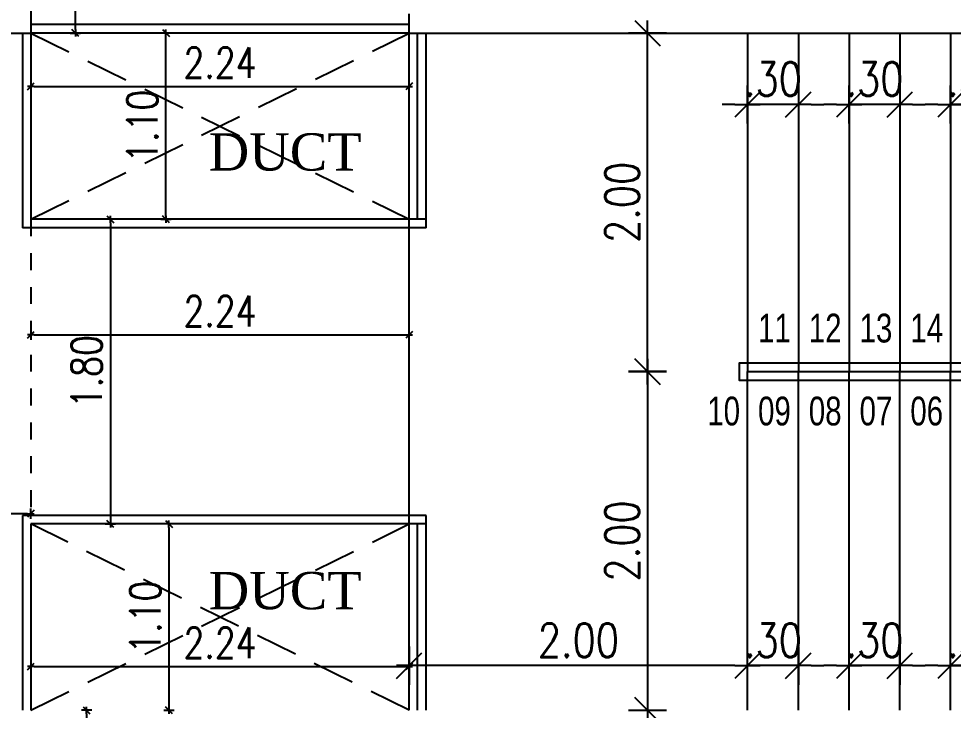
# Model space of a CAD drawing. Header units: inches. Extents: x 14235 to 14499, y 0 to 2549.
# Drawn here: x 14476.46 to 14481.99, y 2365.37 to 2369.46 of the extents above; entities that cross this region are included whole.
import ezdxf
from ezdxf.enums import TextEntityAlignment as Align

# ---------------------------------------------------------------- set-up
doc = ezdxf.new("R2010")
doc.units = ezdxf.units.IN
doc.header["$LTSCALE"] = 0.25
doc.header["$MEASUREMENT"] = 0
doc.header["$PDMODE"] = 35
doc.linetypes.add('DASHEDX2', pattern=[1.5, 1, -0.5])
for name, color, linetype in [('dimension', 7, 'Continuous'), ('proj-external', 7, 'DASHEDX2'), ('proj-internal', 1, 'DASHEDX2'), ('Stair', 56, 'Continuous'), ('steel', 251, 'Continuous'), ('text-large', 7, 'Continuous'), ('wall', 7, 'Continuous'), ('WORK TEX', 6, 'Continuous'), ('WORKING DIM', 7, 'Continuous')]:
    doc.layers.add(name, color=color, linetype=linetype)
doc.styles.add('ARIAL', font='TIMES_0.TTF')
doc.styles.add('ARL', font='swisscl_0.ttf')
doc.styles.add('romans', font='romans.shx', dxfattribs={"width": 0.8})
doc.dimstyles.new('121', dxfattribs={"dimscale": 0.1, "dimtxt": 1.8, "dimasz": 0.2, "dimexe": 0.03125, "dimexo": 0.25, "dimgap": 0.5, "dimtad": 1, "dimzin": 4, "dimdsep": 46, "dimtxsty": 'romans', "dimblk1": 'MINITICK', "dimblk2": 'MINITICK', "dimsah": 1, "dimcen": 1, "dimse1": 1, "dimse2": 1, "dimclrd": 252, "dimclre": 256, "dimclrt": 7, "dimadec": 3, "dimazin": 0, "dimtfac": 0.8, "dimtix": 1, "dimtmove": 2, "dimatfit": 3, "dimfxl": 0, "dimtolj": 1, "dimtzin": 3, "dimarcsym": 0})
doc.dimstyles.new('minitick-100', dxfattribs={"dimscale": 0.1, "dimtxt": 2, "dimasz": 0.75, "dimexe": 0.03125, "dimexo": 0.25, "dimgap": 0.5, "dimtad": 1, "dimzin": 4, "dimdsep": 46, "dimtxsty": 'romans', "dimblk1": 'MINITICK', "dimblk2": 'MINITICK', "dimsah": 1, "dimcen": 1, "dimse1": 1, "dimse2": 1, "dimclrd": 252, "dimclre": 256, "dimclrt": 256, "dimadec": 3, "dimazin": 0, "dimtfac": 0.8, "dimtix": 1, "dimtmove": 2, "dimatfit": 3, "dimfxl": 0, "dimtolj": 1, "dimtzin": 3, "dimarcsym": 0})

# ---------------------------------------------------------------- blocks, each defined once
blk = doc.blocks.new('MINITICK')
at = {"color": 7}
for p, q in [((0, -1.5), (0, 1.5)), ((1, 1), (-1, -1)), ((-1, 0), (1, 0))]:
    blk.add_line(p, q, dxfattribs=at)
blk = doc.blocks.new('*D1851')
at = {"layer": 'Defpoints', "color": 0, "transparency": 16777216}
for p in [(14477.0555, 2371.0149), (14476.7967, 2369.3762), (14477.0555, 2369.3762)]:
    blk.add_point(p, dxfattribs=at)
at = {"layer": 'WORKING DIM', "color": 252, "lineweight": -2, "transparency": 16777216}
for p, q in [((14476.7967, 2370.9949), (14476.7967, 2370.8689)), ((14476.7967, 2369.3962), (14476.7967, 2370.3438))]:
    blk.add_line(p, q, dxfattribs=at)
at = {"layer": 'WORKING DIM', "color": 252, "lineweight": -2, "transparency": 16777216, "xscale": 0.02, "yscale": 0.02, "zscale": 0.02}
for p, rotation in [((14476.7967, 2371.0149), 90), ((14476.7967, 2369.3762), 270)]:
    blk.add_blockref('MINITICK', p, dxfattribs=dict(at, rotation=rotation))
at = {"layer": 'WORKING DIM', "color": 7, "transparency": 16777216, "insert": (14476.6722, 2370.6063), "char_height": 0.18, "attachment_point": 5, "rotation": 90, "style": 'romans'}
blk.add_mtext('\\A1;1.64', dxfattribs=at)
blk = doc.blocks.new('*D1919')
at = {"layer": 'Defpoints', "color": 0, "transparency": 16777216}
for p in [(14476.8045, 2365.3747), (14476.7237, 2363.736), (14476.8632, 2363.736)]:
    blk.add_point(p, dxfattribs=at)
at = {"layer": 'WORKING DIM', "color": 252, "lineweight": -2, "transparency": 16777216}
blk.add_line((14476.8632, 2365.3547), (14476.8632, 2363.756), dxfattribs=at)
at = {"layer": 'WORKING DIM', "color": 252, "lineweight": -2, "transparency": 16777216, "xscale": 0.02, "yscale": 0.02, "zscale": 0.02}
for p, rotation in [((14476.8632, 2365.3747), 90), ((14476.8632, 2363.736), 270)]:
    blk.add_blockref('MINITICK', p, dxfattribs=dict(at, rotation=rotation))
at = {"layer": 'WORKING DIM', "color": 7, "transparency": 16777216, "insert": (14476.7232, 2364.5553), "char_height": 0.18, "attachment_point": 5, "rotation": 90, "style": 'romans'}
blk.add_mtext('\\A1;1.64', dxfattribs=at)
blk = doc.blocks.new('*D1671')
at = {"layer": 'Defpoints', "color": 0, "ltscale": 10, "transparency": 16777216}
for p in [(14481.9699, 2365.7133), (14482.2699, 2365.7133), (14481.9699, 2365.6385)]:
    blk.add_point(p, dxfattribs=at)
at = {"layer": 'dimension', "color": 252, "lineweight": -2, "ltscale": 10, "transparency": 16777216}
for p, q in [((14481.8949, 2365.6385), (14481.8199, 2365.6385)), ((14482.2699, 2365.6385), (14481.9699, 2365.6385)), ((14482.3449, 2365.6385), (14482.4199, 2365.6385))]:
    blk.add_line(p, q, dxfattribs=at)
at = {"layer": 'dimension', "color": 252, "lineweight": -2, "ltscale": 10, "transparency": 16777216, "xscale": 0.07500000000000001, "yscale": 0.07500000000000001, "zscale": 0.07500000000000001}
blk.add_blockref('MINITICK', (14481.9699, 2365.6385), dxfattribs=at)
at = {"layer": 'dimension', "color": 252, "lineweight": -2, "ltscale": 10, "transparency": 16777216, "xscale": 0.07500000000000001, "yscale": 0.07500000000000001, "zscale": 0.07500000000000001, "rotation": 180}
blk.add_blockref('MINITICK', (14482.2699, 2365.6385), dxfattribs=at)
at = {"layer": 'dimension', "ltscale": 10, "transparency": 16777216, "insert": (14482.1199, 2365.7885), "char_height": 0.2, "attachment_point": 5, "style": 'romans'}
blk.add_mtext('\\A1;.30', dxfattribs=at)
blk = doc.blocks.new('*D1672')
at = {"layer": 'Defpoints', "color": 0, "ltscale": 10, "transparency": 16777216}
for p in [(14481.3699, 2365.7133), (14481.6699, 2365.7133), (14481.3699, 2365.6385)]:
    blk.add_point(p, dxfattribs=at)
at = {"layer": 'dimension', "color": 252, "lineweight": -2, "ltscale": 10, "transparency": 16777216}
for p, q in [((14481.2949, 2365.6385), (14481.2199, 2365.6385)), ((14481.6699, 2365.6385), (14481.3699, 2365.6385)), ((14481.7449, 2365.6385), (14481.8199, 2365.6385))]:
    blk.add_line(p, q, dxfattribs=at)
at = {"layer": 'dimension', "color": 252, "lineweight": -2, "ltscale": 10, "transparency": 16777216, "xscale": 0.07500000000000001, "yscale": 0.07500000000000001, "zscale": 0.07500000000000001}
blk.add_blockref('MINITICK', (14481.3699, 2365.6385), dxfattribs=at)
at = {"layer": 'dimension', "color": 252, "lineweight": -2, "ltscale": 10, "transparency": 16777216, "xscale": 0.07500000000000001, "yscale": 0.07500000000000001, "zscale": 0.07500000000000001, "rotation": 180}
blk.add_blockref('MINITICK', (14481.6699, 2365.6385), dxfattribs=at)
at = {"layer": 'dimension', "ltscale": 10, "transparency": 16777216, "insert": (14481.5199, 2365.7885), "char_height": 0.2, "attachment_point": 5, "style": 'romans'}
blk.add_mtext('\\A1;.30', dxfattribs=at)
blk = doc.blocks.new('*D1673')
at = {"layer": 'Defpoints', "color": 0, "ltscale": 10, "transparency": 16777216}
for p in [(14480.7699, 2365.7133), (14481.0699, 2365.7133), (14480.7699, 2365.6385)]:
    blk.add_point(p, dxfattribs=at)
at = {"layer": 'dimension', "color": 252, "lineweight": -2, "ltscale": 10, "transparency": 16777216}
for p, q in [((14480.6949, 2365.6385), (14480.6199, 2365.6385)), ((14481.0699, 2365.6385), (14480.7699, 2365.6385)), ((14481.1449, 2365.6385), (14481.2199, 2365.6385))]:
    blk.add_line(p, q, dxfattribs=at)
at = {"layer": 'dimension', "color": 252, "lineweight": -2, "ltscale": 10, "transparency": 16777216, "xscale": 0.07500000000000001, "yscale": 0.07500000000000001, "zscale": 0.07500000000000001}
blk.add_blockref('MINITICK', (14480.7699, 2365.6385), dxfattribs=at)
at = {"layer": 'dimension', "color": 252, "lineweight": -2, "ltscale": 10, "transparency": 16777216, "xscale": 0.07500000000000001, "yscale": 0.07500000000000001, "zscale": 0.07500000000000001, "rotation": 180}
blk.add_blockref('MINITICK', (14481.0699, 2365.6385), dxfattribs=at)
at = {"layer": 'dimension', "ltscale": 10, "transparency": 16777216, "insert": (14480.9199, 2365.7885), "char_height": 0.2, "attachment_point": 5, "style": 'romans'}
blk.add_mtext('\\A1;.30', dxfattribs=at)
blk = doc.blocks.new('*D1674')
at = {"layer": 'Defpoints', "color": 0, "ltscale": 10, "transparency": 16777216}
for p in [(14478.7699, 2365.6385), (14478.7699, 2365.6385), (14480.7699, 2365.6385)]:
    blk.add_point(p, dxfattribs=at)
at = {"layer": 'dimension', "color": 252, "lineweight": -2, "ltscale": 10, "transparency": 16777216}
blk.add_line((14480.6949, 2365.6385), (14478.8449, 2365.6385), dxfattribs=at)
at = {"layer": 'dimension', "color": 252, "lineweight": -2, "ltscale": 10, "transparency": 16777216, "xscale": 0.07500000000000001, "yscale": 0.07500000000000001, "zscale": 0.07500000000000001, "rotation": 180}
blk.add_blockref('MINITICK', (14478.7699, 2365.6385), dxfattribs=at)
at = {"layer": 'dimension', "color": 252, "lineweight": -2, "ltscale": 10, "transparency": 16777216, "xscale": 0.07500000000000001, "yscale": 0.07500000000000001, "zscale": 0.07500000000000001}
blk.add_blockref('MINITICK', (14480.7699, 2365.6385), dxfattribs=at)
at = {"layer": 'dimension', "ltscale": 10, "transparency": 16777216, "insert": (14479.7699, 2365.7885), "char_height": 0.2, "attachment_point": 5, "style": 'romans'}
blk.add_mtext('\\A1;2.00', dxfattribs=at)
blk = doc.blocks.new('*D1677')
at = {"layer": 'Defpoints', "color": 0, "ltscale": 10, "transparency": 16777216}
for p in [(14481.9699, 2368.9546), (14481.9699, 2368.8799), (14482.2699, 2368.8799)]:
    blk.add_point(p, dxfattribs=at)
at = {"layer": 'dimension', "color": 252, "lineweight": -2, "ltscale": 10, "transparency": 16777216}
for p, q in [((14481.8949, 2368.9546), (14481.8199, 2368.9546)), ((14482.2699, 2368.9546), (14481.9699, 2368.9546)), ((14482.3449, 2368.9546), (14482.4199, 2368.9546))]:
    blk.add_line(p, q, dxfattribs=at)
at = {"layer": 'dimension', "color": 252, "lineweight": -2, "ltscale": 10, "transparency": 16777216, "xscale": 0.07500000000000001, "yscale": 0.07500000000000001, "zscale": 0.07500000000000001}
blk.add_blockref('MINITICK', (14481.9699, 2368.9546), dxfattribs=at)
at = {"layer": 'dimension', "color": 252, "lineweight": -2, "ltscale": 10, "transparency": 16777216, "xscale": 0.07500000000000001, "yscale": 0.07500000000000001, "zscale": 0.07500000000000001, "rotation": 180}
blk.add_blockref('MINITICK', (14482.2699, 2368.9546), dxfattribs=at)
at = {"layer": 'dimension', "ltscale": 10, "transparency": 16777216, "insert": (14482.1199, 2369.1046), "char_height": 0.2, "attachment_point": 5, "style": 'romans'}
blk.add_mtext('\\A1;.30', dxfattribs=at)
blk = doc.blocks.new('*D1678')
at = {"layer": 'Defpoints', "color": 0, "ltscale": 10, "transparency": 16777216}
for p in [(14481.3699, 2368.9546), (14481.3699, 2368.8799), (14481.6699, 2368.8799)]:
    blk.add_point(p, dxfattribs=at)
at = {"layer": 'dimension', "color": 252, "lineweight": -2, "ltscale": 10, "transparency": 16777216}
for p, q in [((14481.2949, 2368.9546), (14481.2199, 2368.9546)), ((14481.6699, 2368.9546), (14481.3699, 2368.9546)), ((14481.7449, 2368.9546), (14481.8199, 2368.9546))]:
    blk.add_line(p, q, dxfattribs=at)
at = {"layer": 'dimension', "color": 252, "lineweight": -2, "ltscale": 10, "transparency": 16777216, "xscale": 0.07500000000000001, "yscale": 0.07500000000000001, "zscale": 0.07500000000000001}
blk.add_blockref('MINITICK', (14481.3699, 2368.9546), dxfattribs=at)
at = {"layer": 'dimension', "color": 252, "lineweight": -2, "ltscale": 10, "transparency": 16777216, "xscale": 0.07500000000000001, "yscale": 0.07500000000000001, "zscale": 0.07500000000000001, "rotation": 180}
blk.add_blockref('MINITICK', (14481.6699, 2368.9546), dxfattribs=at)
at = {"layer": 'dimension', "ltscale": 10, "transparency": 16777216, "insert": (14481.5199, 2369.1046), "char_height": 0.2, "attachment_point": 5, "style": 'romans'}
blk.add_mtext('\\A1;.30', dxfattribs=at)
blk = doc.blocks.new('*D1679')
at = {"layer": 'Defpoints', "color": 0, "ltscale": 10, "transparency": 16777216}
for p in [(14480.7699, 2368.9546), (14480.7699, 2368.8799), (14481.0699, 2368.8799)]:
    blk.add_point(p, dxfattribs=at)
at = {"layer": 'dimension', "color": 252, "lineweight": -2, "ltscale": 10, "transparency": 16777216}
for p, q in [((14480.6949, 2368.9546), (14480.6199, 2368.9546)), ((14481.0699, 2368.9546), (14480.7699, 2368.9546)), ((14481.1449, 2368.9546), (14481.2199, 2368.9546))]:
    blk.add_line(p, q, dxfattribs=at)
at = {"layer": 'dimension', "color": 252, "lineweight": -2, "ltscale": 10, "transparency": 16777216, "xscale": 0.07500000000000001, "yscale": 0.07500000000000001, "zscale": 0.07500000000000001}
blk.add_blockref('MINITICK', (14480.7699, 2368.9546), dxfattribs=at)
at = {"layer": 'dimension', "color": 252, "lineweight": -2, "ltscale": 10, "transparency": 16777216, "xscale": 0.07500000000000001, "yscale": 0.07500000000000001, "zscale": 0.07500000000000001, "rotation": 180}
blk.add_blockref('MINITICK', (14481.0699, 2368.9546), dxfattribs=at)
at = {"layer": 'dimension', "ltscale": 10, "transparency": 16777216, "insert": (14480.9199, 2369.1046), "char_height": 0.2, "attachment_point": 5, "style": 'romans'}
blk.add_mtext('\\A1;.30', dxfattribs=at)
blk = doc.blocks.new('*D1999')
at = {"layer": 'Defpoints', "color": 0, "ltscale": 10, "transparency": 16777216}
for p in [(14480.4415, 2367.3755), (14480.1789, 2365.3747), (14480.4415, 2365.3747)]:
    blk.add_point(p, dxfattribs=at)
at = {"layer": 'dimension', "color": 252, "lineweight": -2, "ltscale": 10, "transparency": 16777216}
blk.add_line((14480.1789, 2367.3005), (14480.1789, 2365.4497), dxfattribs=at)
at = {"layer": 'dimension', "color": 252, "lineweight": -2, "ltscale": 10, "transparency": 16777216, "xscale": 0.07500000000000001, "yscale": 0.07500000000000001, "zscale": 0.07500000000000001}
for p, rotation in [((14480.1789, 2367.3755), 90), ((14480.1789, 2365.3747), 270)]:
    blk.add_blockref('MINITICK', p, dxfattribs=dict(at, rotation=rotation))
at = {"layer": 'dimension', "ltscale": 10, "transparency": 16777216, "insert": (14480.0289, 2366.3751), "char_height": 0.2, "attachment_point": 5, "rotation": 90, "style": 'romans'}
blk.add_mtext('\\A1;2.00', dxfattribs=at)
blk = doc.blocks.new('*D2000')
at = {"layer": 'Defpoints', "color": 0, "ltscale": 10, "transparency": 16777216}
for p in [(14480.1789, 2369.3762), (14480.4415, 2369.3762), (14480.4415, 2367.3755)]:
    blk.add_point(p, dxfattribs=at)
at = {"layer": 'dimension', "color": 252, "lineweight": -2, "ltscale": 10, "transparency": 16777216}
blk.add_line((14480.1789, 2367.4505), (14480.1789, 2369.3012), dxfattribs=at)
at = {"layer": 'dimension', "color": 252, "lineweight": -2, "ltscale": 10, "transparency": 16777216, "xscale": 0.07500000000000001, "yscale": 0.07500000000000001, "zscale": 0.07500000000000001}
for p, rotation in [((14480.1789, 2369.3762), 90), ((14480.1789, 2367.3755), 270)]:
    blk.add_blockref('MINITICK', p, dxfattribs=dict(at, rotation=rotation))
at = {"layer": 'dimension', "ltscale": 10, "transparency": 16777216, "insert": (14480.0289, 2368.3758), "char_height": 0.2, "attachment_point": 5, "rotation": 90, "style": 'romans'}
blk.add_mtext('\\A1;2.00', dxfattribs=at)
blk = doc.blocks.new('*D1680')
at = {"layer": 'Defpoints', "color": 0, "transparency": 16777216}
for p in [(14476.5339, 2369.1658), (14478.7699, 2369.1658), (14478.7699, 2369.061)]:
    blk.add_point(p, dxfattribs=at)
at = {"layer": 'WORKING DIM', "color": 252, "lineweight": -2, "transparency": 16777216}
blk.add_line((14476.5539, 2369.061), (14478.7499, 2369.061), dxfattribs=at)
at = {"layer": 'WORKING DIM', "color": 252, "lineweight": -2, "transparency": 16777216, "xscale": 0.02, "yscale": 0.02, "zscale": 0.02, "rotation": 180}
blk.add_blockref('MINITICK', (14476.5339, 2369.061), dxfattribs=at)
at = {"layer": 'WORKING DIM', "color": 252, "lineweight": -2, "transparency": 16777216, "xscale": 0.02, "yscale": 0.02, "zscale": 0.02}
blk.add_blockref('MINITICK', (14478.7699, 2369.061), dxfattribs=at)
at = {"layer": 'WORKING DIM', "color": 7, "transparency": 16777216, "insert": (14477.6519, 2369.201), "char_height": 0.18, "attachment_point": 5, "style": 'romans'}
blk.add_mtext('\\A1;2.24', dxfattribs=at)
blk = doc.blocks.new('*D2001')
at = {"layer": 'Defpoints', "color": 0, "transparency": 16777216}
for p in [(14477.2523, 2369.3762), (14477.3323, 2369.3762), (14476.6019, 2368.2755)]:
    blk.add_point(p, dxfattribs=at)
at = {"layer": 'WORKING DIM', "color": 252, "lineweight": -2, "transparency": 16777216}
blk.add_line((14477.3323, 2368.2955), (14477.3323, 2369.3562), dxfattribs=at)
at = {"layer": 'WORKING DIM', "color": 252, "lineweight": -2, "transparency": 16777216, "xscale": 0.02, "yscale": 0.02, "zscale": 0.02}
for p, rotation in [((14477.3323, 2369.3762), 90), ((14477.3323, 2368.2755), 270)]:
    blk.add_blockref('MINITICK', p, dxfattribs=dict(at, rotation=rotation))
at = {"layer": 'WORKING DIM', "color": 7, "transparency": 16777216, "insert": (14477.1923, 2368.8258), "char_height": 0.18, "attachment_point": 5, "rotation": 90, "style": 'romans'}
blk.add_mtext('\\A1;1.10', dxfattribs=at)
blk = doc.blocks.new('*D1681')
at = {"layer": 'Defpoints', "color": 0, "transparency": 16777216}
for p in [(14477.2702, 2366.4755), (14477.2702, 2365.3747), (14477.3501, 2365.3747)]:
    blk.add_point(p, dxfattribs=at)
at = {"layer": 'WORKING DIM', "color": 252, "lineweight": -2, "transparency": 16777216}
blk.add_line((14477.3501, 2366.4555), (14477.3501, 2365.3947), dxfattribs=at)
at = {"layer": 'WORKING DIM', "color": 252, "lineweight": -2, "transparency": 16777216, "xscale": 0.02, "yscale": 0.02, "zscale": 0.02}
for p, rotation in [((14477.3501, 2366.4755), 90), ((14477.3501, 2365.3747), 270)]:
    blk.add_blockref('MINITICK', p, dxfattribs=dict(at, rotation=rotation))
at = {"layer": 'WORKING DIM', "color": 7, "transparency": 16777216, "insert": (14477.2101, 2365.9251), "char_height": 0.18, "attachment_point": 5, "rotation": 90, "style": 'romans'}
blk.add_mtext('\\A1;1.10', dxfattribs=at)
blk = doc.blocks.new('*D2182')
at = {"layer": 'Defpoints', "color": 0, "transparency": 16777216}
for p in [(14476.5339, 2367.7532), (14478.7699, 2367.7532), (14478.7699, 2367.5929)]:
    blk.add_point(p, dxfattribs=at)
at = {"layer": 'WORKING DIM', "color": 252, "lineweight": -2, "transparency": 16777216}
blk.add_line((14476.5539, 2367.5929), (14478.7499, 2367.5929), dxfattribs=at)
at = {"layer": 'WORKING DIM', "color": 252, "lineweight": -2, "transparency": 16777216, "xscale": 0.02, "yscale": 0.02, "zscale": 0.02, "rotation": 180}
blk.add_blockref('MINITICK', (14476.5339, 2367.5929), dxfattribs=at)
at = {"layer": 'WORKING DIM', "color": 252, "lineweight": -2, "transparency": 16777216, "xscale": 0.02, "yscale": 0.02, "zscale": 0.02}
blk.add_blockref('MINITICK', (14478.7699, 2367.5929), dxfattribs=at)
at = {"layer": 'WORKING DIM', "color": 7, "transparency": 16777216, "insert": (14477.6519, 2367.7329), "char_height": 0.18, "attachment_point": 5, "style": 'romans'}
blk.add_mtext('\\A1;2.24', dxfattribs=at)
blk = doc.blocks.new('*D2183')
at = {"layer": 'Defpoints', "color": 0, "transparency": 16777216}
for p in [(14472.3889, 2366.8193), (14476.5339, 2366.8193), (14472.3889, 2366.5363)]:
    blk.add_point(p, dxfattribs=at)
at = {"layer": 'WORKING DIM', "color": 252, "lineweight": -2, "transparency": 16777216}
blk.add_line((14476.5139, 2366.5363), (14472.4089, 2366.5363), dxfattribs=at)
at = {"layer": 'WORKING DIM', "color": 252, "lineweight": -2, "transparency": 16777216, "xscale": 0.02, "yscale": 0.02, "zscale": 0.02, "rotation": 180}
blk.add_blockref('MINITICK', (14472.3889, 2366.5363), dxfattribs=at)
at = {"layer": 'WORKING DIM', "color": 252, "lineweight": -2, "transparency": 16777216, "xscale": 0.02, "yscale": 0.02, "zscale": 0.02}
blk.add_blockref('MINITICK', (14476.5339, 2366.5363), dxfattribs=at)
at = {"layer": 'WORKING DIM', "color": 7, "transparency": 16777216, "insert": (14474.4614, 2366.6763), "char_height": 0.18, "attachment_point": 5, "style": 'romans'}
blk.add_mtext('\\A1;4.14', dxfattribs=at)
blk = doc.blocks.new('*D2184')
at = {"layer": 'Defpoints', "color": 0, "transparency": 16777216}
for p in [(14476.5339, 2366.078), (14478.7699, 2366.078), (14478.7699, 2365.633)]:
    blk.add_point(p, dxfattribs=at)
at = {"layer": 'WORKING DIM', "color": 252, "lineweight": -2, "transparency": 16777216}
blk.add_line((14476.5539, 2365.633), (14478.7499, 2365.633), dxfattribs=at)
at = {"layer": 'WORKING DIM', "color": 252, "lineweight": -2, "transparency": 16777216, "xscale": 0.02, "yscale": 0.02, "zscale": 0.02, "rotation": 180}
blk.add_blockref('MINITICK', (14476.5339, 2365.633), dxfattribs=at)
at = {"layer": 'WORKING DIM', "color": 252, "lineweight": -2, "transparency": 16777216, "xscale": 0.02, "yscale": 0.02, "zscale": 0.02}
blk.add_blockref('MINITICK', (14478.7699, 2365.633), dxfattribs=at)
at = {"layer": 'WORKING DIM', "color": 7, "transparency": 16777216, "insert": (14477.6519, 2365.773), "char_height": 0.18, "attachment_point": 5, "style": 'romans'}
blk.add_mtext('\\A1;2.24', dxfattribs=at)
blk = doc.blocks.new('*D2185')
at = {"layer": 'Defpoints', "color": 0, "transparency": 16777216}
for p in [(14477.0535, 2368.2755), (14477.0035, 2366.4755), (14477.0535, 2366.4755)]:
    blk.add_point(p, dxfattribs=at)
at = {"layer": 'WORKING DIM', "color": 252, "lineweight": -2, "transparency": 16777216}
blk.add_line((14477.0035, 2368.2555), (14477.0035, 2366.4955), dxfattribs=at)
at = {"layer": 'WORKING DIM', "color": 252, "lineweight": -2, "transparency": 16777216, "xscale": 0.02, "yscale": 0.02, "zscale": 0.02}
for p, rotation in [((14477.0035, 2368.2755), 90), ((14477.0035, 2366.4755), 270)]:
    blk.add_blockref('MINITICK', p, dxfattribs=dict(at, rotation=rotation))
at = {"layer": 'WORKING DIM', "color": 7, "transparency": 16777216, "insert": (14476.8635, 2367.3755), "char_height": 0.18, "attachment_point": 5, "rotation": 90, "style": 'romans'}
blk.add_mtext('\\A1;1.80', dxfattribs=at)

msp = doc.modelspace()

# ---------------------------------------------------------------- linework, layer by layer
at = {"layer": 'proj-external', "ltscale": 0.3}
msp.add_line((14476.5339, 2368.2755), (14476.5339, 2366.4755), dxfattribs=at)
at = {"layer": 'proj-internal'}
for p, q in [((14476.5339, 2369.3762), (14478.7699, 2368.2755)), ((14476.5339, 2368.2755), (14478.7699, 2369.3762)), ((14476.5339, 2365.3747), (14478.7699, 2366.4755)), ((14478.7699, 2365.3747), (14476.5339, 2366.4755))]:
    msp.add_line(p, q, dxfattribs=at)
at = {"layer": 'Stair', "ltscale": 2}
for p, q in [((14476.4839, 2369.3762), (14476.4839, 2368.2255)), ((14476.5339, 2369.3762), (14476.5339, 2368.2755)), ((14478.7699, 2368.2755), (14478.7699, 2369.3762)), ((14478.8199, 2368.2755), (14478.8199, 2369.3762)), ((14478.8699, 2368.2255), (14478.8699, 2369.3762)), ((14480.7699, 2369.3762), (14480.7699, 2367.3755)), ((14481.0699, 2369.3762), (14481.0699, 2367.3755)), ((14481.3699, 2369.3762), (14481.3699, 2367.3755)), ((14481.6699, 2369.3762), (14481.6699, 2367.3755)), ((14481.9699, 2369.3762), (14481.9699, 2367.3755)), ((14478.8699, 2368.2755), (14476.5339, 2368.2755)), ((14478.7699, 2366.4755), (14478.7699, 2368.2755)), ((14480.7699, 2365.3747), (14480.7699, 2367.3755)), ((14480.7699, 2367.3755), (14483.4699, 2367.3755)), ((14481.0699, 2365.3747), (14481.0699, 2367.3755)), ((14481.3699, 2365.3747), (14481.3699, 2367.3755)), ((14481.6699, 2365.3747), (14481.6699, 2367.3755)), ((14481.9699, 2365.3747), (14481.9699, 2367.3755)), ((14478.8699, 2365.3747), (14478.8699, 2366.5255)), ((14478.8699, 2366.4755), (14476.5339, 2366.4755)), ((14476.5339, 2366.4755), (14476.5339, 2365.3747)), ((14478.7699, 2365.3747), (14478.7699, 2366.4755)), ((14478.8199, 2365.3747), (14478.8199, 2366.4755))]:
    msp.add_line(p, q, dxfattribs=at)
at = {"layer": 'steel'}
for p, q in [((14478.7699, 2369.427), (14476.5339, 2369.427)), ((14478.7699, 2369.3762), (14476.5339, 2369.3762)), ((14478.8699, 2368.2255), (14476.4839, 2368.2255)), ((14478.8699, 2366.5255), (14476.4839, 2366.5255)), ((14476.4839, 2366.5255), (14476.4839, 2365.3747))]:
    msp.add_line(p, q, dxfattribs=at)
at = {"layer": 'steel', "ltscale": 10}
msp.add_lwpolyline([(14483.5199, 2367.4255), (14480.7199, 2367.4255), (14480.7199, 2367.3255), (14483.5199, 2367.3255)], close=True, dxfattribs=at)
at = {"layer": 'wall'}
for p, q in [((14476.5339, 2371.0149), (14476.5339, 2369.3762)), ((14478.7699, 2369.3762), (14478.7699, 2369.4906)), ((14474.3236, 2369.3762), (14476.5339, 2369.3762)), ((14478.7699, 2369.3762), (14483.4699, 2369.3762))]:
    msp.add_line(p, q, dxfattribs=at)

# ---------------------------------------------------------------- texts
at = {"layer": 'text-large', "style": 'ARIAL'}
for p in [(14478.0366, 2368.6739), (14478.0366, 2366.0821)]:
    msp.add_text('DUCT', height=0.22, dxfattribs=at).set_placement(p, align=Align.MIDDLE_CENTER)
at = {"layer": 'WORK TEX', "style": 'ARL'}
for s, p in [('12', (14481.2286, 2367.633)), ('13', (14481.5286, 2367.633)), ('11', (14480.9286, 2367.633)), ('14', (14481.8286, 2367.633)), ('10', (14480.6286, 2367.1429)), ('09', (14480.9286, 2367.1429)), ('08', (14481.2286, 2367.1429)), ('07', (14481.5286, 2367.1429)), ('06', (14481.8286, 2367.1429))]:
    msp.add_text(s, height=0.17, dxfattribs=at).set_placement(p, align=Align.MIDDLE_CENTER)

# ---------------------------------------------------------------- dimensions: what is measured, and where the dimension line sits
at = {"layer": 'dimension', "ltscale": 10}
for base, p2, picture, middle in [((14480.1789, 2369.3762), (14480.4415, 2369.3762), '*D2000', (14480.0289, 2368.3758)), ((14480.1789, 2365.3747), (14480.4415, 2365.3747), '*D1999', (14480.0289, 2366.3751))]:
    dim = msp.add_linear_dim(base=base, p1=(14480.4415, 2367.3755), p2=p2, angle=90, dimstyle='minitick-100', dxfattribs=at)
    dim.commit()
    dim.dimension.update_dxf_attribs({"geometry": picture, "text_midpoint": middle})
for base, p1, p2, picture, middle in [((14480.7699, 2368.9546), (14481.0699, 2368.8799), (14480.7699, 2368.8799), '*D1679', (14480.9199, 2369.1046)), ((14481.3699, 2368.9546), (14481.6699, 2368.8799), (14481.3699, 2368.8799), '*D1678', (14481.5199, 2369.1046)), ((14481.9699, 2368.9546), (14482.2699, 2368.8799), (14481.9699, 2368.8799), '*D1677', (14482.1199, 2369.1046)), ((14478.7699, 2365.6385), (14480.7699, 2365.6385), (14478.7699, 2365.6385), '*D1674', (14479.7699, 2365.7885)), ((14480.7699, 2365.6385), (14481.0699, 2365.7133), (14480.7699, 2365.7133), '*D1673', (14480.9199, 2365.7885)), ((14481.3699, 2365.6385), (14481.6699, 2365.7133), (14481.3699, 2365.7133), '*D1672', (14481.5199, 2365.7885)), ((14481.9699, 2365.6385), (14482.2699, 2365.7133), (14481.9699, 2365.7133), '*D1671', (14482.1199, 2365.7885))]:
    dim = msp.add_linear_dim(base=base, p1=p1, p2=p2, dimstyle='minitick-100', dxfattribs=at)
    dim.commit()
    dim.dimension.update_dxf_attribs({"geometry": picture, "text_midpoint": middle})
at = {"layer": 'WORKING DIM'}
dim = msp.add_linear_dim(base=(14476.7967, 2369.3762), p1=(14477.0555, 2371.0149), p2=(14477.0555, 2369.3762), angle=90, dimstyle='121', override={"dimfxl": 0.18, "dimfxlon": 1}, dxfattribs=at)
dim.commit()
dim.dimension.update_dxf_attribs({"geometry": '*D1851', "text_midpoint": (14476.6722, 2370.6063), "dimtype": 160})
for base, p1, p2, angle, picture, middle in [((14477.3323, 2369.3762), (14476.6019, 2368.2755), (14477.2523, 2369.3762), 90, '*D2001', (14477.1923, 2368.8258)), ((14477.0035, 2366.4755), (14477.0535, 2368.2755), (14477.0535, 2366.4755), 90, '*D2185', (14476.8635, 2367.3755)), ((14477.3501, 2365.3747), (14477.2702, 2366.4755), (14477.2702, 2365.3747), 270, '*D1681', (14477.2101, 2365.9251)), ((14476.8632, 2363.736), (14476.8045, 2365.3747), (14476.7237, 2363.736), 90, '*D1919', (14476.7232, 2364.5553))]:
    dim = msp.add_linear_dim(base=base, p1=p1, p2=p2, angle=angle, dimstyle='121', override={"dimfxl": 0.18, "dimfxlon": 1}, dxfattribs=at)
    dim.commit()
    dim.dimension.update_dxf_attribs({"geometry": picture, "text_midpoint": middle})
for base, p1, p2, picture, middle in [((14478.7699, 2369.061), (14476.5339, 2369.1658), (14478.7699, 2369.1658), '*D1680', (14477.6519, 2369.201)), ((14478.7699, 2367.5929), (14476.5339, 2367.7532), (14478.7699, 2367.7532), '*D2182', (14477.6519, 2367.7329)), ((14472.3889468537, 2366.5362918787), (14476.5339468535, 2366.819325954), (14472.3889468537, 2366.819325954), '*D2183', (14474.4614468536, 2366.6762918787)), ((14478.7699, 2365.633), (14476.5339, 2366.078), (14478.7699, 2366.078), '*D2184', (14477.6519, 2365.773))]:
    dim = msp.add_linear_dim(base=base, p1=p1, p2=p2, dimstyle='121', override={"dimfxl": 0.18, "dimfxlon": 1}, dxfattribs=at)
    dim.commit()
    dim.dimension.update_dxf_attribs({"geometry": picture, "text_midpoint": middle})

doc.saveas('drawing.dxf')
